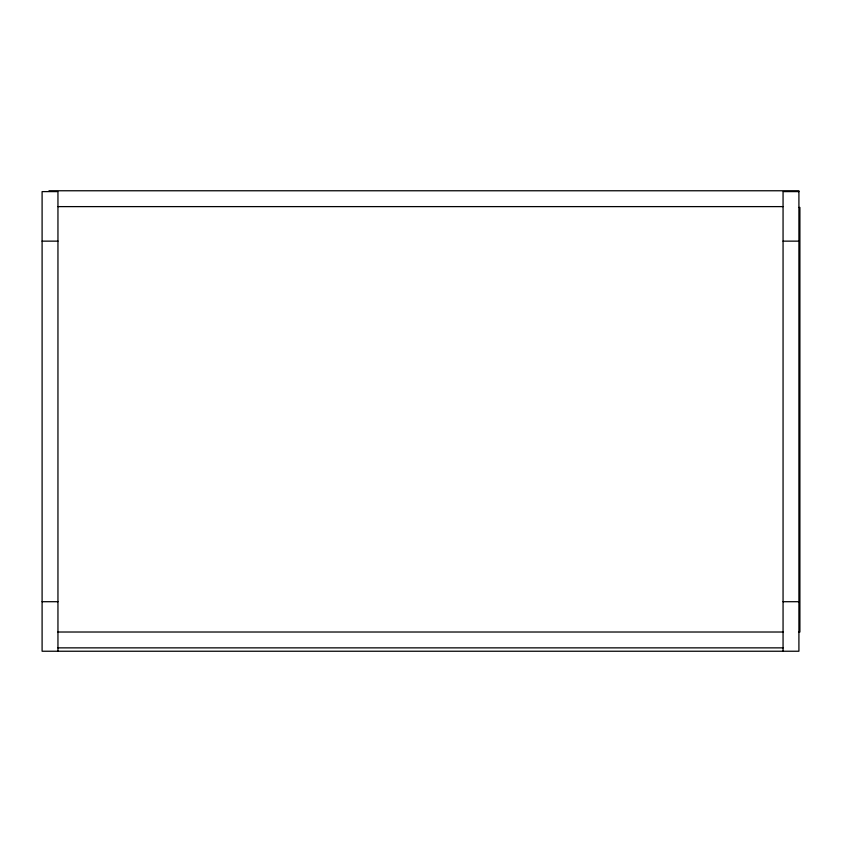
<?xml version="1.0" encoding="UTF-8"?>
<svg xmlns="http://www.w3.org/2000/svg" width="842" height="842" viewBox="0 0 842 842"><rect width="100%" height="100%" fill="white"/><g stroke="black" fill="none" stroke-linecap="round" stroke-linejoin="round"><path stroke-width="1.26" d="M48.994 190.766L798.911 190.766L798.911 651.234L42.1 651.234L42.1 191.608L57.951 191.608L57.951 651.234M798.911 191.608L783.06 191.608L783.06 651.234M57.951 206.616L783.06 206.616M798.911 207.458L799.9 207.458L799.9 632.016L798.911 632.016M42.1 241.138L57.951 241.138M783.06 241.138L798.911 241.138M42.1 601.704L57.951 601.704M783.06 601.704L798.911 601.704M57.951 632.016L783.06 632.016M57.951 647.866L783.06 647.866"/></g></svg>
